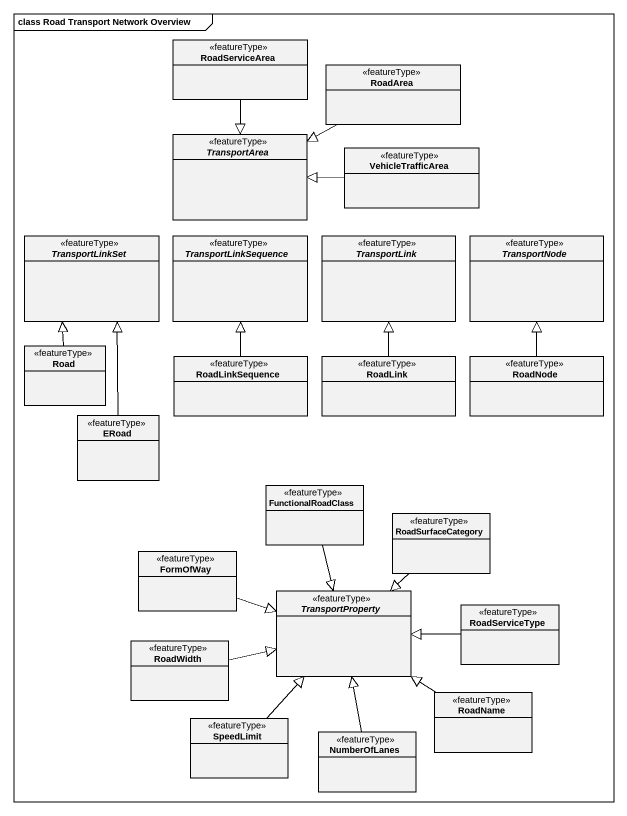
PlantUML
@startuml
mainframe class Road Transport Network Overview
hide circle
hide empty members
class RoadServiceArea <<featureType>>
class RoadArea <<featureType>>
abstract class TransportArea <<featureType>>
class VehicleTrafficArea <<featureType>>
abstract class TransportLinkSet <<featureType>>
abstract class TransportLinkSequence <<featureType>>
abstract class TransportLink <<featureType>>
abstract class TransportNode <<featureType>>
class Road <<featureType>>
class RoadLinkSequence <<featureType>>
class RoadLink <<featureType>>
class RoadNode <<featureType>>
class ERoad <<featureType>>
class FunctionalRoadClass <<featureType>>
class RoadSurfaceCategory <<featureType>>
class FormOfWay <<featureType>>
abstract class TransportProperty <<featureType>>
class RoadServiceType <<featureType>>
class RoadWidth <<featureType>>
class RoadName <<featureType>>
class SpeedLimit <<featureType>>
class NumberOfLanes <<featureType>>
RoadServiceArea --|> TransportArea
RoadArea -left-|> TransportArea
VehicleTrafficArea -left-|> TransportArea
Road -up-|> TransportLinkSet
RoadLinkSequence -up-|> TransportLinkSequence
RoadLink -up-|> TransportLink
RoadNode -up-|> TransportNode
ERoad -up-|> TransportLinkSet
FunctionalRoadClass --|> TransportProperty
RoadSurfaceCategory --|> TransportProperty
FormOfWay -right-|> TransportProperty
RoadServiceType -left-|> TransportProperty
RoadWidth -right-|> TransportProperty
RoadName -up-|> TransportProperty
SpeedLimit -up-|> TransportProperty
NumberOfLanes -up-|> TransportProperty
@enduml
